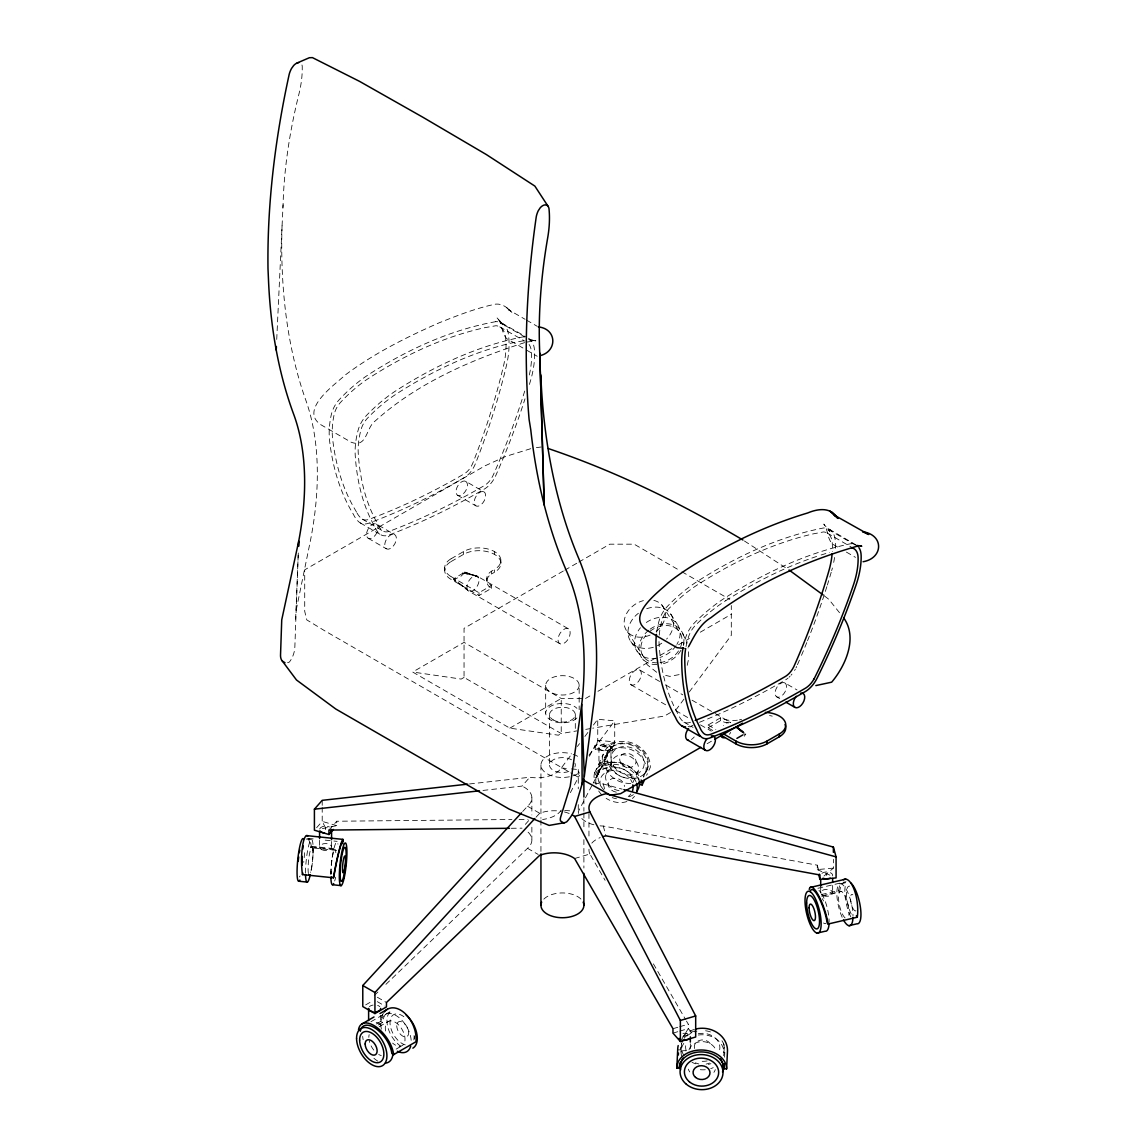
<?xml version="1.0" encoding="UTF-8"?>
<svg xmlns="http://www.w3.org/2000/svg" width="1147" height="1147" viewBox="0 0 1147 1147"><rect width="100%" height="100%" fill="white"/><g stroke="black" fill="none" stroke-linecap="round" stroke-linejoin="round"><path stroke-width="0.75" stroke-dasharray="5 3.75" d="M313.016 853.038L313.117 848.637M330.91 874.215L330.967 871.276M298.177 555.248L294.851 647.037A18.381 12.273 -68.4 0 1 289.445 661.991A11.599 7.742 -68.4 0 1 287.166 662.794M295.625 619.194L298.349 551.65M276.728 339.426L283.065 204.854A466.843 260.097 -57.6 0 1 298.894 94.212A98.169 54.698 -57.6 0 0 302.235 67.415A9.649 5.377 -57.6 0 0 301.03 63.386M681.031 1051.942L681.275 1046.982M723.972 1052.631L724.201 1047.67M724.574 1057.219L724.89 1050.609M282.922 207.55L283.065 204.854M311.21 869.928L311.783 866.874M332.2 857.44L332.773 854.386A13.965 2.022 -84.1 0 1 335.827 852.737M296.213 610.032L310.321 541.198A337.447 187.993 -57.6 0 0 305.876 400.375A711.613 396.461 -57.6 0 1 282.062 225.515M336.659 850.429L310.808 847.748L311.281 846.271A24.904 5.334 -89.9 0 0 309.604 838.944M687.225 665.317L688.831 657.833L688.042 647.496M594.648 772.82L603.222 754.353M638.736 780.132A22.309 15.9 21.5 0 0 614.591 764.346A22.309 15.9 21.5 0 0 596.54 777.867L594.031 777.48L602.189 759.902A24.904 21.291 29.7 0 1 627.065 741.693A24.904 21.291 29.7 0 1 650.32 767.343L646.607 775.329M597.1 773.695L605.63 755.314M596.483 777.121L598.705 772.332M605.372 757.952L607.595 753.163M596.54 777.867L604.698 760.289A22.309 19.069 29.7 0 1 626.979 743.987A22.309 19.069 29.7 0 1 647.811 766.956L650.32 767.343M606.046 774.297L612.054 761.336M632.843 782.612L638.105 771.257M643.352 776.548L647.811 766.956M645.446 773.236L647.668 768.447M570.389 792.663L579.493 775.257M589.415 756.274L595.193 745.206L612.168 746.754L612.168 751.17L595.193 749.622L595.193 745.206M578.604 813.467A26.152 15.097 0 0 1 578.274 811.617L592.325 784.72M593.157 783.143L612.168 746.754M681.16 1040.214L688.272 1028.615L688.272 1024.199L686.494 1021.102M683.999 699.082L676.63 708.989L672.085 711.627M689.247 691.999L731.299 635.352L731.299 605.544M469.481 783.96L529.814 777.25A26.152 15.097 0 0 0 561.299 767.974L572.023 753.651M577.385 746.496L579.522 743.629M584.884 736.474L588.096 732.173M593.458 725.019L597.745 719.284L614.72 720.832L614.72 741.88L612.168 751.17L597.745 740.331L597.745 719.284M588.985 755.213L614.72 720.832M316.644 827.69L322.207 821.381L322.207 807.359M328.945 830.07L336.745 821.238L511.935 819.503M482.973 790.426L522.014 786.082L529.814 777.25M525.355 824.378L529.814 819.331M522.688 811.503L527.534 806.241A26.152 15.097 0 0 0 522.014 786.082M536.05 817.209L539.692 813.252A26.152 15.097 0 0 1 561.37 811.33M374.323 995.481L379.471 990.535M385.908 984.355L527.534 848.321A26.152 15.097 0 0 0 526.53 830.829M744.245 736.231L745.808 734.023M823.99 876.007L833.382 868.121L833.382 859.361M451.115 558.747L463.503 551.592A21.908 12.646 0 0 1 494.486 551.592A21.908 12.646 0 0 1 494.486 569.471L494.486 572.281L491.389 574.073A18.854 10.882 0 0 0 491.389 588.382L479.002 595.522L451.115 579.436A21.908 12.646 0 0 1 451.115 561.543L451.115 558.747A21.908 12.646 0 0 0 451.115 576.626L451.115 579.436M451.115 561.543L463.503 554.388A21.908 12.646 0 0 1 494.486 554.388A21.908 12.646 0 0 1 494.486 572.281M491.389 588.382L491.389 585.572A18.854 10.882 0 0 1 491.389 571.263L494.486 569.471M451.115 576.626L479.002 592.727L491.389 585.572M563.292 571.034L464.048 628.341L464.048 677.433L561.227 733.55L576.984 730.868M564.84 570.145L577.256 562.976M578.805 562.087L609.817 544.18L634.119 544.18L680.4 570.891M509.842 728.144L561.227 698.48L561.227 733.55L558.374 735.198L509.842 728.144L412.662 672.027L464.048 642.363L561.227 698.48L583.794 698.48M464.048 677.433L461.194 679.081L412.662 672.027M585.529 698.48L591.723 694.896M597.931 691.311L658.421 656.385M659.969 655.496L672.371 648.327M678.58 644.757L689.433 638.478M700.287 632.212L731.299 614.305M670.565 712.502L664.486 716.015L592.727 728.187M712.76 730.496L708.115 727.8L708.115 725.004L720.502 717.85A18.854 10.882 0 0 0 737.349 720.216M708.115 727.8L720.502 720.66A18.854 10.882 0 0 0 730.639 723.255M707.097 743.729L713.276 740.159M365.664 1004.901L372.875 1000.743M370.911 1021.748L385.65 1013.245M385.306 1014.464L391.385 1010.966A21.478 12.402 60 0 0 387.858 1027.311A21.478 12.402 60 0 0 400.805 1046.265M376.273 1023.984L380.732 1021.404A24.904 16.072 66.7 0 1 383.327 1013.288M378.123 1025.045L382.568 1022.464A22.309 14.395 66.7 0 1 385.679 1014.077M379.213 1026.665L388.173 1021.49M396.159 1049.118L402.138 1045.663M679.139 674.622L669.805 676.372L662.407 674.608M690.48 722.252L689.72 722.51A17.133 9.893 -60 0 1 682.952 721.406A43.873 25.32 -60 0 1 678.694 715.398L675.669 709.649A266.29 153.741 -60 0 1 659.124 644.628A65.379 37.751 -60 0 1 659.023 639.037M574.59 858.529L589.902 854.028L605.1 880.323M672.974 1028.701L678.078 1027.196M679.77 1026.694L688.272 1024.199M672.974 1033.117L678.078 1031.612M679.77 1031.11L688.272 1028.615L693.562 1034.608M744.245 734.338L745.206 734.051M524.652 342.609C471.202 359.757 417.393 382.983 375.241 420.949C365.764 427.587 367.37 448.377 351.183 442.226L320.802 424.691C298.908 409.694 334.895 384.632 345.362 374.926C374.037 353.405 406.411 337.204 439.129 322.823C457.596 315.468 476.335 307.998 495.834 304.098C501.497 303.654 506.601 306.765 510.229 310.88L508.393 309.647L525.097 319.296M526.344 342.136L535.893 340.774L528.38 339.498L534.488 340.587L529.785 339.913L531.09 340.53L526.545 337.906M530.76 448.678L505.598 456.477L484.851 465.897L304.715 569.83L304.715 611.322L306.794 619.896L324.587 630.721L572.296 773.738M817.94 888.28L845.999 881.728M840.894 883.807L845.669 882.688M821.41 894.56L838.586 890.545A24.904 9.391 83 0 1 840.679 882.975M821.238 896.065L841.138 891.405M822.385 895.95L839.561 891.936A22.309 8.402 83 0 1 843.848 882.215M322.379 828.593L336.745 825.654L336.745 821.238M585.73 729.377L590.977 728.488M536.38 447.617L543.291 446.742M600.053 825.84A26.152 15.097 0 0 0 603.265 826.041L817.281 865.182L817.281 869.598L833.382 868.121L834.285 871.39M568.396 628.8A8.588 4.961 -60 0 0 558.231 637.804A8.588 4.961 -60 0 0 565.672 642.105A8.588 4.961 -60 0 0 568.396 628.8L477.281 576.195L464.707 572.109L478.256 577.084L464.707 572.109L453.581 578.862L467.732 590.175L453.581 579.55M519.089 819.431L528.021 819.345M511.29 828.277L522.014 828.163M677.691 1049.849L680.286 1049.878A22.309 19.685 3.4 0 1 685.562 1037.304M561.299 767.974L569.787 768.762M571.478 768.906L578.274 769.537A26.152 15.097 0 0 0 579.35 773.207M564.697 810.37L569.787 810.843M308.228 838.371L316.73 839.246M325.232 840.134L337.146 841.368M306.134 839.031L311.21 839.547M311.281 846.271L337.132 848.952M311.783 847.131L334.666 849.511M602.189 759.902L604.698 760.289M687.569 1035.612L684.329 1035.053L684.329 1036.745M476.034 575.808L462.485 572.912L477.281 576.195A8.588 4.961 -60 0 1 474.557 589.501A8.588 4.961 -60 0 1 467.13 585.214A8.588 4.961 -60 0 1 477.281 576.195M593.874 782.698A26.152 15.097 0 0 0 603.265 783.96L622.147 789.136M336.745 825.654L322.207 821.381L326.924 830.557M817.281 869.598L831.374 875.835M501.798 323.081L525.441 336.501M499.791 326.895L524.81 341.103M362.294 519.132L383.098 531.118M360.287 522.932L380.962 534.846M526.616 320.171L537.24 326.307M525.025 337.017L500.723 322.995L503.003 324.787L496.966 317.776L503.963 325.949L497.927 318.622C502.644 324.658 501.253 333.103 506.845 338.738L525.068 349.247M526.588 350.136L537.212 356.273M829.324 529.269L855.992 544.911A28.618 15.499 -57 0 0 850.443 543.764A481.855 260.899 -57 0 0 725.807 597.358A136.679 74.01 -57 0 0 694.81 622.491A20.947 11.341 -57 0 0 685.834 637.044A69.723 37.751 -57 0 0 683.497 645.618M855.447 545.126L826.6 528.466L829.84 531.419L823.804 524.093C828.492 530.158 826.887 538.674 832.722 544.208L840.307 548.581M827.173 532.997L852.336 547.707M846.386 552.094L855.504 557.356M681.935 571.78L729.764 599.394M465.811 481.396A8.072 4.66 -60 0 1 463.144 493.927A8.072 4.66 -60 0 1 456.234 489.755A8.072 4.66 -60 0 1 465.811 481.396L484.034 491.92A8.072 4.66 -60 0 1 481.367 504.451A8.072 4.66 -60 0 1 474.457 500.264A8.072 4.66 -60 0 1 484.034 491.92M784.878 682.938A8.072 4.66 -60 0 1 782.211 695.469A8.072 4.66 -60 0 1 775.3 691.297A8.072 4.66 -60 0 1 784.878 682.938L797.022 689.949M457.639 495.318L475.862 505.841M776.705 696.86L779.745 698.609M639.582 669.905A8.588 4.961 -60 0 1 636.857 683.211A8.588 4.961 -60 0 1 629.431 678.909A8.588 4.961 -60 0 1 639.582 669.905L659.668 681.49M665.833 685.06L682.823 694.867M692.085 700.215L713.706 712.688M715.255 713.592L730.696 722.495A8.588 4.961 -60 0 0 723.37 725.621M376.488 524.107A8.215 4.746 -60 0 1 373.764 536.853A8.215 4.746 -60 0 1 366.739 532.609A8.215 4.746 -60 0 1 376.488 524.107L394.711 534.631A8.215 4.746 -60 0 1 391.987 547.377A8.215 4.746 -60 0 1 384.962 543.133A8.215 4.746 -60 0 1 394.711 534.631M708.115 725.004L715.857 729.478M559.808 643.682L468.693 591.078L454.183 579.522L461.022 576.195L465.309 572.081M630.993 684.773L666.507 705.29M675.784 710.638L688.128 717.764M700.487 724.904L711.298 731.141M368.173 538.273L386.396 548.796M683.942 722.137L693.06 727.399M573.772 774.598L581.156 778.856M527.534 806.241L539.692 813.252M527.534 848.321L538.172 854.458M377.349 997.245L386.467 1002.507M377.349 1001.661L384.948 1006.048M380.732 1021.404L382.568 1022.464M744.432 540.997L787.588 569.055M824.578 596.067L828.765 599.279L840.565 614.032M656.672 672.271L647.51 664.988L642.65 658.995M838.586 890.545L839.561 891.936M670.68 614.003L677.275 624.169M661.876 604.999L678.537 630.649M627.624 632.069L644.284 657.718M630.807 641.503L637.402 651.668M653.403 963.867L685.591 1019.554M682.766 633.531L686.967 643.223M356.531 512.121L353.104 506.157A266.29 162.731 -63.2 0 1 332.63 439.014A65.379 39.959 -63.2 0 1 334.135 414.612A16.675 10.194 -63.2 0 1 339.684 403.343L340.444 402.482A132.292 80.849 -63.2 0 1 369.606 377.693A477.568 291.825 -63.2 0 1 484.765 327.684L496.049 325.719A24.316 14.854 -63.2 0 1 505.167 334.981L505.469 336.673A70.727 43.228 -63.2 0 1 503.504 366.022A467.718 285.818 -63.2 0 1 472.836 463.058L472.349 464.205A15.398 9.405 -63.2 0 1 464.707 473.553A770.34 470.743 -63.2 0 1 369.033 519.347L368.259 519.605A17.133 10.466 -63.2 0 1 361.233 518.358A43.873 26.811 -63.2 0 1 356.531 512.121M817.281 865.182L819.962 874.975M603.265 783.96L604.598 788.864M603.265 826.041L605.946 835.833M832.65 885.455L832.65 892.423M826.672 873.77L826.672 875.448M820.707 888.05L820.707 893.269A6.007 3.47 0 0 1 828.019 889.455A6.007 3.47 0 0 1 831.718 894.732A6.007 3.47 0 0 1 821.883 894.932M720.502 717.85L720.502 720.66M690.336 1043.799L690.336 1049.018M610.964 747.428A6.007 3.47 0 0 1 601.946 750.439A6.007 3.47 0 0 1 601.946 744.432A6.007 3.47 0 0 1 610.964 747.428L610.964 764.834A6.007 3.47 0 0 1 601.946 767.83A6.007 3.47 0 0 1 601.946 761.823A6.007 3.47 0 0 1 610.964 764.834M604.956 745.751L604.956 747.428M598.949 747.428L598.949 764.834M588.956 813.51L588.956 838.07M583.895 798.799L583.895 811.23M583.895 813.008L583.895 828.98M583.895 839.633L583.895 868.05M579.163 685.347A16.746 9.678 0 0 1 554.044 693.72A16.746 9.678 0 0 1 554.044 676.974A16.746 9.678 0 0 1 579.163 685.347L579.163 709.678M578.274 769.537L578.274 788.821M578.274 804.606L578.274 811.617M575.307 714.696L575.307 732.058M549.528 714.696L549.528 765.063M545.671 685.347L545.671 713.147M540.94 765.063L540.94 818.327M540.94 820.105L540.94 852.063M531.864 797.394L531.864 814.929M531.864 827.202L531.864 839.475M500.895 560.525L500.895 563.335M494.486 551.592L494.486 554.388M491.389 571.263L491.389 574.073M486.744 578.418L486.744 581.228M479.002 592.727L479.002 595.522M463.503 551.592L463.503 554.388M444.692 567.679L444.692 570.489M380.646 1015.382L380.646 1025.819M331.569 841.511L331.569 846.73M325.576 827.933L325.576 829.625M322.207 800.334L322.207 805.595M319.583 840.35L319.583 847.303M741.564 719.312A18.854 10.882 0 0 1 739.514 719.843M769.537 715.585A21.908 12.646 0 0 1 772.246 716.129M730.696 732.417A8.588 4.961 -60 0 1 729.435 734.266M376.187 1022.464A6.007 3.47 0 0 1 380.431 1026.708M369.42 1006.693A6.007 3.47 0 0 1 373.076 1005.073M377.635 1005.417A6.007 3.47 0 0 1 379.829 1006.693M414.096 1035.397A22.309 14.395 66.7 0 1 414.239 1038.981M381.377 1029.131A21.478 12.402 60 0 1 394.066 1014.536A21.478 12.402 60 0 1 411.228 1041.834M405.264 1044.888A17.148 9.893 60 0 1 390.009 1023.167A17.148 9.893 60 0 1 404.231 1016.988M414.239 1036.558A17.148 9.893 60 0 1 413.823 1039.942M377.822 1061.118A21.478 12.402 60 0 1 373.893 1058.251M363.155 1039.655A21.478 12.402 60 0 1 362.696 1036.372M385.621 1031.024A13.965 8.058 60 0 1 394.296 1021.733A13.965 8.058 60 0 1 404.991 1040.243A13.965 8.058 60 0 1 392.604 1043.11M381.263 1055.555A13.965 8.058 60 0 1 378.711 1054.466M373.779 1050.093A13.965 8.058 60 0 1 369.176 1040.515M368.847 1037.375A13.965 8.058 60 0 1 369.176 1034.623M319.655 829.009A6.007 3.47 0 0 1 329.461 826.973M307.769 838.486A22.309 4.774 -89.9 0 1 310.808 847.748M330.881 874.1A21.478 3.111 -84.1 0 1 333.849 848.995A21.478 3.111 -84.1 0 1 337.964 844.135M335.655 877.254A21.478 3.111 -84.1 0 1 334.68 881.011M304.529 852.708A21.478 3.111 -84.1 0 1 303.711 862.358M300.07 876.007A17.148 2.48 -84.1 0 1 299.338 876.953M305.503 873.039A21.478 3.111 -84.1 0 1 308.873 844.837A21.478 3.111 -84.1 0 1 313.016 844.923A21.478 3.111 -84.1 0 1 310.608 873.139M308.414 873.541A13.965 2.022 -84.1 0 1 309.704 852.967A13.965 2.022 -84.1 0 1 312.988 851.174A13.965 2.022 -84.1 0 1 310.55 872.365M331.053 873.957A13.965 2.022 -84.1 0 1 332.802 854.386M594.031 777.48A24.904 17.75 21.5 0 1 613.401 762.354A24.904 17.75 21.5 0 1 640.628 778.784M630.778 783.358A21.478 16.933 24.9 0 1 604.67 762.382A21.478 16.933 24.9 0 1 630.778 749.493A21.478 16.933 24.9 0 1 643.381 777.15M634.477 796.305A21.478 16.933 24.9 0 1 632.398 798.484M626.893 801.552A21.478 16.933 24.9 0 1 606.146 798.341M601.845 794.885A21.478 16.933 24.9 0 1 598.548 790.742M596.096 784.648A21.478 16.933 24.9 0 1 611.15 766.985A21.478 16.933 24.9 0 1 636.012 781.781M630.85 793.982A17.148 13.52 24.9 0 1 628.226 796.462M616.513 798.756A17.148 13.52 24.9 0 1 612.226 797.609M600.526 785.91A17.148 13.52 24.9 0 1 611.537 770.641A17.148 13.52 24.9 0 1 632.083 782.383M633.402 794.642A21.478 16.933 24.9 0 1 629.115 796.764M604.068 790.097A21.478 16.933 24.9 0 1 610.806 762.54A21.478 16.933 24.9 0 1 639.481 783.172M619.065 790.67A13.965 11.011 24.9 0 1 605.587 777.179A13.965 11.011 24.9 0 1 619.065 767.873A13.965 11.011 24.9 0 1 632.556 781.351M616.297 792.161A8.473 6.681 24.9 0 1 608.111 783.975A8.473 6.681 24.9 0 1 616.297 778.311A8.473 6.681 24.9 0 1 624.484 786.498M821.94 873.311A6.007 3.47 0 0 1 829.023 872.25A6.007 3.47 0 0 1 832.636 875.935M842.17 917.285A21.478 6.581 76.8 0 1 837.066 889.513A21.478 6.581 76.8 0 1 845.855 888.653A21.478 6.581 76.8 0 1 852.995 916.224M850.802 916.84A21.478 6.581 76.8 0 1 845.898 884.151M851.217 914.016A17.148 5.262 76.8 0 1 846.5 895.606A17.148 5.262 76.8 0 1 849.669 886.158M818.958 890.416A21.478 6.581 76.8 0 1 821.037 892.796M821.739 893.857A21.478 6.581 76.8 0 1 829.109 921.815M825.912 923.392A13.965 4.287 76.8 0 1 823.56 922.991M822.213 898.66A13.965 4.287 76.8 0 1 823.56 900.983M845.11 917.944A13.965 4.287 76.8 0 1 838.529 898.56A13.965 4.287 76.8 0 1 844.206 894.302A13.965 4.287 76.8 0 1 848.823 915.177M855.934 910.79A8.473 2.595 76.8 0 1 850.916 902.216A8.473 2.595 76.8 0 1 852.852 894.818M682.924 1033.361A6.007 3.47 0 0 1 689.619 1035.096M681.461 1051.082A6.007 3.47 0 0 1 686.035 1050.81M682.895 1036.544A24.904 21.979 3.4 0 1 694.681 1029.303M686.881 1036.071A22.309 19.685 3.4 0 1 696.889 1031.139M705.577 1030.766A22.309 19.685 3.4 0 1 713.807 1033.375M721.95 1040.716A22.309 19.685 3.4 0 1 724.158 1045.491M713.233 1067.642A21.478 17.535 2.8 0 1 710.71 1068.617M705.305 1069.721A21.478 17.535 2.8 0 1 699.699 1069.621M681.762 1056.487A21.478 17.535 2.8 0 1 683.913 1043.225M698.308 1035.024A21.478 17.535 2.8 0 1 723.642 1055.67M710.954 1063.656A21.478 17.535 2.8 0 1 708.301 1064.359M695.842 1063.828A21.478 17.535 2.8 0 1 692.014 1062.337M684.157 1055.799A21.478 17.535 2.8 0 1 681.605 1043.942M684.157 1038.264A21.478 17.535 2.8 0 1 694.523 1030.995M723.47 1043.125A21.478 17.535 2.8 0 1 723.47 1052.2M707.183 1060.918A17.148 13.993 2.8 0 1 699.756 1061.061M686.193 1050.681A17.148 13.993 2.8 0 1 686.193 1043.44M698.308 1033.734A17.148 13.993 2.8 0 1 719.298 1051.211M709.448 1062.997A13.965 11.398 2.8 0 1 706.079 1064.086M698.853 1063.957A13.965 11.398 2.8 0 1 695.483 1062.767M688.989 1049.849A13.965 11.398 2.8 0 1 702.466 1041.619A13.965 11.398 2.8 0 1 715.943 1050.279M715.298 1069.592A13.965 11.398 2.8 0 1 713.907 1072.33M689.734 1071.929A13.965 11.398 2.8 0 1 688.343 1069.162M694.58 1048.487A8.473 6.925 2.8 0 1 701.663 1039.956A8.473 6.925 2.8 0 1 711.24 1046.967M646.291 622.491A24.23 18.969 -33 0 1 673.733 620.642A24.23 18.969 -33 0 1 676.873 644.413M676.07 645.675A24.23 18.969 -33 0 1 659.926 657.446M656.944 658.163A24.23 18.969 -33 0 1 636.413 650.091A24.23 18.969 -33 0 1 640.47 627.724M646.679 608.727A24.23 18.969 -33 0 1 671.024 614.52A24.23 18.969 -33 0 1 666.565 639.108M661.79 643.195A24.23 18.969 -33 0 1 656.256 646.22M653.317 647.281A24.23 18.969 -33 0 1 629.273 638.807A24.23 18.969 -33 0 1 638.42 613.244M650.134 629.158A23.958 18.768 -33 0 1 675.726 625.918A23.958 18.768 -33 0 1 682.752 646.349M680.931 650.263A23.958 18.768 -33 0 1 662.866 663.798M657.002 664.629A23.958 18.768 -33 0 1 639.295 652.471A23.958 18.768 -33 0 1 648.887 630.09M649.976 631.309A21.893 17.148 -33 0 1 674.307 627.409A21.893 17.148 -33 0 1 680.601 646.98M678.522 650.908A21.893 17.148 -33 0 1 660.055 662.636M657.374 662.851A21.893 17.148 -33 0 1 645.933 635.252M653.862 600.383A21.893 17.148 -33 0 1 656.184 631.409M650.077 635.08A21.893 17.148 -33 0 1 624.427 625.545A21.893 17.148 -33 0 1 643.41 600.612M561.299 810.069A26.152 15.097 0 0 1 542.603 819.503M593.874 824.779A26.152 15.097 0 0 1 580.454 817.037M589.902 854.028A26.152 15.097 0 0 1 589.085 848.479M591.809 843.131A26.152 15.097 0 0 1 600.225 837.568M564.41 811.961A26.152 15.097 0 0 1 569.987 813.84M577.601 773.824A21.478 12.402 0 0 1 549.098 774.784A21.478 12.402 0 0 1 544.137 758.554A21.478 12.402 0 0 1 571.493 753.823M573.156 754.325A21.478 12.402 0 0 1 577.601 756.289M574.862 763.128A12.889 7.441 0 0 1 574.862 766.985M568.855 771.501A12.889 7.441 0 0 1 551.865 769.322A12.889 7.441 0 0 1 554.13 759.357A12.889 7.441 0 0 1 571.521 759.801M543.821 899.133A21.478 12.402 0 0 1 581.013 899.133M576.927 717.979A16.746 9.678 0 0 1 551.65 720.56A16.746 9.678 0 0 1 551.65 705.735A16.746 9.678 0 0 1 576.927 708.316M529.312 374.954A70.727 40.833 -60 0 0 531.362 351.412L531.147 349.778A24.316 14.036 -60 0 0 529.082 344.487M524.709 391.055A467.718 270.032 -60 0 1 493.325 474.887L492.809 475.991A15.398 8.889 -60 0 1 484.909 485.224A770.34 444.749 -60 0 1 389.636 531.219L388.876 531.491A17.133 9.893 -60 0 1 382.094 530.387A43.873 25.32 -60 0 1 377.85 524.38L374.825 518.63A266.29 153.741 -60 0 1 358.265 453.61A65.379 37.751 -60 0 1 360.961 429.853A16.675 9.635 -60 0 1 366.911 418.798L367.7 417.952A132.292 76.376 -60 0 1 397.278 393.392A477.568 275.724 -60 0 1 511.691 342.982L522.76 340.903A24.316 14.036 -60 0 1 525.226 341.462M528.48 338.25A28.618 16.517 -60 0 1 534.387 349.319A75.057 43.342 -60 0 1 530.817 379.643A472.22 272.642 -60 0 1 528.466 387.629M524.265 336.989A28.618 16.517 -60 0 0 522.688 336.96A481.855 278.191 -60 0 0 397.12 389.98A136.679 78.914 -60 0 0 366.538 415.372A20.947 12.101 -60 0 0 358.108 430.268A69.723 40.245 -60 0 0 355.24 455.617A270.592 156.221 -60 0 0 374.725 526.602A48.246 27.858 -60 0 0 379.729 533.943A21.406 12.359 -60 0 0 389.091 534.989A775.3 447.617 -60 0 0 485.052 488.651A19.714 11.384 -60 0 0 495.805 475.475A472.22 272.642 -60 0 0 524.996 398.826M694.236 736.933A8.215 4.746 -60 0 1 691.326 739.471M689.964 727.069A8.215 4.746 -60 0 1 692.974 725.377M659.238 635.151A65.379 37.751 -60 0 1 661.805 620.871A16.675 9.635 -60 0 1 667.755 609.817L668.543 608.971A132.292 76.376 -60 0 1 698.122 584.411A477.568 275.724 -60 0 1 812.535 534.015L823.603 531.921A24.316 14.036 -60 0 1 831.991 540.796L832.206 542.445A70.727 40.833 -60 0 1 832.306 551.392M699.455 722.295A775.3 447.617 -60 0 0 785.896 679.669A19.714 11.384 -60 0 0 788.003 678.135M689.935 726.008A21.406 12.359 -60 0 1 688.128 726.567M656.701 632.269A69.723 40.245 -60 0 1 658.952 621.287A20.947 12.101 -60 0 1 667.396 606.39A136.679 78.914 -60 0 1 697.964 580.999A481.855 278.191 -60 0 1 823.532 527.978A28.618 16.517 -60 0 1 835.231 540.337A75.057 43.342 -60 0 1 835.331 549.872M796.649 666.493A19.714 11.384 -60 0 1 796.018 667.855M795.315 669.188A19.714 11.384 -60 0 1 794.556 670.479M791.975 674.121A19.714 11.384 -60 0 1 791.029 675.225M790.039 676.271A19.714 11.384 -60 0 1 789.036 677.246M831.202 572.267A472.22 272.642 -60 0 1 827.36 585.042M826.858 586.647A472.22 272.642 -60 0 1 807.402 641.044M806.757 642.635A472.22 272.642 -60 0 1 800.119 658.564M799.43 660.156A472.22 272.642 -60 0 1 797.351 664.916M725.779 600.655A477.568 258.577 -57 0 1 819.417 555.535M821.109 554.99A477.568 258.577 -57 0 1 829.496 552.467M686.035 646.578A65.379 35.399 -57 0 1 688.616 636.599A16.675 9.033 -57 0 1 694.982 625.789L695.785 624.957A132.292 71.63 -57 0 1 725.779 600.655M834.557 557.471A75.057 43.342 -60 0 1 833.052 565.328M832.407 567.994A75.057 43.342 -60 0 1 831.661 570.661M597.745 740.331L595.193 749.622L614.72 741.88L597.745 740.331M511.892 312.4L505.856 306.98L511.892 312.4M396.733 1025.748A8.473 4.889 60 0 0 405.723 1036.931A8.473 4.889 60 0 0 405.723 1024.945A8.473 4.889 60 0 0 396.733 1025.748M321.69 849.669A6.007 3.47 0 0 0 331.497 847.633A6.007 3.47 0 0 0 323.54 843.748A6.007 3.47 0 0 0 321.69 849.669M609.674 766.798A21.478 16.933 24.9 0 0 645.603 772.347A21.478 16.933 24.9 0 0 627.638 743.27A21.478 16.933 24.9 0 0 609.674 766.798M613.287 765.594A17.148 13.52 24.9 0 0 641.976 770.024A17.148 13.52 24.9 0 0 627.638 746.812A17.148 13.52 24.9 0 0 613.287 765.594M613.401 770.196A13.965 11.011 24.9 0 0 636.757 773.809A13.965 11.011 24.9 0 0 625.086 754.898A13.965 11.011 24.9 0 0 613.401 770.196M620.756 762.698A8.473 6.681 24.9 0 0 634.951 764.891A8.473 6.681 24.9 0 0 627.853 753.407A8.473 6.681 24.9 0 0 620.756 762.698M553.298 719.958A12.889 7.441 0 0 0 574.862 716.631A12.889 7.441 0 0 0 559.076 707.513A12.889 7.441 0 0 0 553.298 719.958M495.776 321.662A481.855 294.449 -63.2 0 0 369.262 374.18A136.679 83.516 -63.2 0 0 339.125 399.816A20.947 12.803 -63.2 0 0 331.225 414.985A69.723 42.611 -63.2 0 0 329.619 441.022A270.592 165.354 -63.2 0 0 353.434 514.358A48.246 29.478 -63.2 0 0 358.968 521.985A21.406 13.076 -63.2 0 0 368.674 523.218A775.3 473.768 -63.2 0 0 465.037 477.095A19.714 12.044 -63.2 0 0 475.417 463.718A472.22 288.571 -63.2 0 0 506.401 365.707A75.057 45.866 -63.2 0 0 508.465 334.566A28.618 17.492 -63.2 0 0 495.776 321.662"/><path stroke-width="1.5" d="M298.55 546.345L298.736 541.04A305.417 170.157 -57.6 0 0 293.618 414.11A714.868 398.267 -57.6 0 1 276.226 350.064A709.921 395.514 -57.6 0 1 268.427 278.377L267.997 268.699A822.041 457.983 -57.6 0 1 289.187 74.369A15.513 8.646 -57.6 0 1 291.582 68.39L293.689 65.479A8.617 4.803 -57.6 0 1 298.794 62.598M298.521 546.359L298.736 541.04L281.732 619.882L280.528 655.152A10.38 6.925 -68.4 0 0 281.66 660.156L296.485 679.985L335.784 709.018L509.239 809.151L549.169 825.41L564.596 822.686M276.226 350.05L276.398 346.494M696.229 1028.902A24.904 21.979 3.4 0 1 727.499 1050.652L726.61 1068.846L724.015 1068.803A22.309 16.502 2.4 0 0 701.634 1051.928A22.309 16.502 2.4 0 0 679.411 1068.086L676.816 1068.043L677.691 1049.849A24.904 21.979 3.4 0 1 678.192 1045.562M679.411 1068.086L679.655 1063.126M724.015 1068.803L724.259 1063.842M544.18 504.766A714.868 426.483 -62.5 0 0 566.89 571.866A305.417 182.215 -62.5 0 1 581.73 704.387L570.174 786.412L560.754 816.779A10.38 4.889 -52.9 0 0 560.525 820.965L563.621 822.858A11.599 5.463 -52.9 0 0 566.733 821.797A18.381 8.66 -52.9 0 0 574.905 808.406L584.31 776.361L593.616 704.76A337.447 201.313 -62.5 0 0 578.446 557.743A711.613 424.548 -62.5 0 1 540.796 374.897M342.681 843.776A22.309 1.591 -78.2 0 0 339.526 849.741A22.309 1.591 -78.2 0 0 333.935 876.322L333.476 877.799L302.45 874.588L302.908 873.111M639.194 781.609A22.309 15.9 21.5 0 1 639.653 784.534L642.162 784.921L644.385 780.132M814.098 678.838L814.671 677.748A467.718 253.258 -57 0 0 853.311 585.3A70.727 38.295 -57 0 0 858.099 557.585L857.985 556.008A24.316 13.162 -57 0 0 851.518 547.736M333.39 829.439L328.945 834.5L314.407 830.213L314.407 809.18L322.207 800.334L467.704 784.147M818.628 874.501L819.962 879.391L836.077 877.914L836.077 856.881L605.946 793.753A26.152 15.097 0 0 0 589.902 811.933L695.684 1015.955L695.684 1037.003L680.372 1041.505L672.974 1033.117L672.974 1028.701L574.59 858.529A26.152 15.097 0 0 0 539.692 855.332L386.467 1002.507L386.467 1006.923L374.94 1013.575L362.782 1006.564L362.782 985.517L521.484 812.822M374.94 1013.575L374.94 992.528L534.846 818.528M688.644 646.507C694.336 635.94 699.785 624.255 711.04 617.602C754.181 584.267 805.065 561.198 857.282 546.173M736.904 738.367L742.984 734.854M700.917 747.299L620.57 793.681L610.491 795.229L582.705 779.716M714.825 739.27L742.625 723.212M723.599 733.951L735.987 741.091A21.908 12.646 0 0 0 766.97 741.091L779.358 733.951A21.908 12.646 0 0 0 784.376 720.545A21.908 12.646 0 0 0 765.293 712.387M720.502 734.955L735.987 743.901A21.908 12.646 0 0 0 766.97 743.901L779.358 736.747A21.908 12.646 0 0 0 785.021 724.531M362.094 1023.855L374.022 1016.959M380.001 1013.518L387.457 1009.217M360.33 1031.253A22.309 11.212 54.3 0 1 376.216 1028.816A22.309 11.212 54.3 0 1 391.844 1053.563L393.679 1054.623L415.96 1041.748A24.904 16.072 66.7 0 0 405.049 1013.475A24.904 16.072 66.7 0 0 384.202 1012.041M540.294 355.599C557.456 351.312 557.112 328.874 538.359 326.895M297.13 62.985L309.375 57.723L312.443 57.622L359.541 81.365L423.057 117.352L486.371 154.573L534.86 186.086L548.266 206.603M572.425 815.058A26.152 15.097 0 0 1 574.59 816.449L589.902 811.933M680.372 1041.505L680.372 1020.457L695.684 1015.955M815.847 685.576L831.661 682.178C845.683 665.661 857.87 637.66 843.776 618.061M810.126 887.477L845.769 879.147M810.212 891.635A22.309 5.219 71.1 0 1 818.471 896.911A22.309 5.219 71.1 0 1 827.116 922.647L828.091 924.038L857.296 917.199A24.904 9.391 83 0 0 854.2 889.699A24.904 9.391 83 0 0 843.375 879.692M817.108 933.113A21.478 6.581 76.8 0 0 817.108 902.746A21.478 6.581 76.8 0 0 805.008 900.696A21.478 6.581 76.8 0 0 817.108 933.113L825.08 931.249A21.478 6.581 76.8 0 0 829.08 923.292M848.952 925.672L856.924 923.808A21.478 6.581 76.8 0 0 860.336 906.775A21.478 6.581 76.8 0 0 850.802 882.961M314.407 809.18L479.432 790.813M863.089 561.729C883.233 558.345 884.452 534.789 862.616 531.706L868.709 534.502L834.256 515.118L836.106 516.351C829.367 506.816 816.85 509.11 807.703 512.967C785.595 519.562 764.088 528.122 743.27 538.058C717.348 551.09 691.197 564.482 668.4 582.633C658.034 592.54 625.674 615.595 646.679 630.162L677.045 647.697L684.071 648.399M509.497 828.292L328.945 830.07L328.945 834.5M306.478 835.604L342.752 839.375M298.951 881.24L307.41 882.129M332.773 884.753L341.233 885.642M860.35 546.044L861.755 546.244L857.253 545.47M623.868 789.609L833.382 847.088L836.077 856.881M284.986 662.722L282.305 661.088M548.237 448.534C616.269 471.532 681.304 503.461 742.955 540.022M785.824 702.122L794.928 707.384A8.072 4.66 -60 0 0 803.932 700.946A8.072 4.66 -60 0 0 800.563 693.175M681.805 725.865L700.028 736.374M687.239 739.815L705.462 750.339A8.215 4.746 -60 0 0 714.61 743.786A8.215 4.746 -60 0 0 711.183 735.887M362.782 985.517L374.94 992.528M789.064 570.016L823.188 594.992M735.915 726.581L742.984 731.901M735.729 726.596L742.496 731.929M735.973 726.711L743.887 733.005M856.322 915.808L857.296 917.199M574.59 816.449L680.372 1020.457M539.764 353.061L544.18 504.766A709.921 423.544 -62.5 0 1 530.774 429.853L529.097 419.444A822.041 490.429 -62.5 0 1 536.223 216.998A15.513 9.262 -62.5 0 1 538.23 210.804L540.194 207.808A8.617 5.147 -62.5 0 1 545.212 204.869L547.291 205.485A9.649 5.764 -62.5 0 1 549.112 209.944A98.169 58.569 -62.5 0 1 547.678 237.873A466.843 278.52 -62.5 0 0 539.75 353.075L544.18 504.766M584.31 776.361L581.701 704.401L582.146 784.476M833.382 847.088L833.382 852.35M832.65 878.502L832.65 881.986M820.707 879.362L820.707 886.316M819.962 879.391L819.962 874.975L605.946 835.833A26.152 15.097 0 0 0 602.992 836.593M779.358 733.951L779.358 736.747M766.97 741.091L766.97 743.901M735.987 741.091L735.987 743.901M690.336 1036.845L690.336 1042.064M583.895 779.257L583.895 797.022M583.895 873.369L583.895 905.327M540.94 853.841L540.94 905.327M368.617 1020.601L368.617 1008.428A6.007 3.47 0 0 0 368.818 1009.317M331.569 829.324L331.569 839.762M319.583 831.647L319.583 838.615M724.832 737.621A8.588 4.961 -60 0 1 720.531 735.141M380.646 1008.428A6.007 3.47 0 0 1 380.431 1009.317M379.829 1010.163A6.007 3.47 0 0 1 376.187 1011.783M373.076 1011.783A6.007 3.47 0 0 1 369.42 1010.163M358.495 1029.719A24.904 12.517 54.3 0 1 376.23 1026.995A24.904 12.517 54.3 0 1 393.679 1054.623M406.052 1014.894A21.478 12.402 60 0 1 412.863 1048.157M410.712 1046.064A21.478 12.402 60 0 1 397.364 1051.297M392.948 1053.849A21.478 12.402 60 0 1 385.421 1063.154M331.497 830.242A6.007 3.47 0 0 1 331.01 831.102M324.515 833.037A6.007 3.47 0 0 1 319.913 830.801M302.45 874.588A24.904 5.334 -89.9 0 1 302.421 846.916A24.904 5.334 -89.9 0 1 307.869 835.934M333.476 877.799A24.904 1.778 -78.2 0 1 339.713 848.12A24.904 1.778 -78.2 0 1 343.24 841.454M302.191 865.125A22.309 4.774 -89.9 0 1 302.177 856.408M302.765 849.153A22.309 4.774 -89.9 0 1 303.252 845.984M299.869 880.05A21.478 3.111 -84.1 0 1 297.56 861.755A21.478 3.111 -84.1 0 1 303.554 838.93M298.234 861.397A17.148 2.48 -84.1 0 1 298.707 856.952M299.338 852.708A17.148 2.48 -84.1 0 1 299.826 850.142M333.691 883.563A21.478 3.111 -84.1 0 1 330.881 877.154M310.292 874.616A21.478 3.111 -84.1 0 1 305.518 874.516M309.317 874.803A13.965 2.022 -84.1 0 1 308.801 874.631M332.2 877.183A13.965 2.022 -84.1 0 1 331.684 877.011M641.13 780.017A24.904 17.75 21.5 0 1 642.162 784.921M636.556 783.315A21.478 16.933 24.9 0 1 636.556 792.391M632.829 784.849A17.148 13.52 24.9 0 1 632.513 790.857M639.481 783.172A21.478 16.933 24.9 0 1 636.7 791.516M830.299 878.215A6.007 3.47 0 0 1 822.987 878.186M809.223 889.412A24.904 5.835 71.1 0 1 818.442 895.305A24.904 5.835 71.1 0 1 828.091 924.038M852.967 917.7A21.478 6.581 76.8 0 1 843.518 920.009M689.447 1038.565A6.007 3.47 0 0 1 682.608 1040.071M679.956 1039.125A6.007 3.47 0 0 1 679.038 1038.393M678.479 1054.939A6.007 3.47 0 0 1 678.565 1053.147M676.816 1068.043A24.904 18.424 2.4 0 1 701.634 1050.007A24.904 18.424 2.4 0 1 726.61 1068.846M723.169 1069.033A21.478 17.535 2.8 0 1 722.524 1072.029M680.644 1069.864A21.478 17.535 2.8 0 1 683.196 1058.093M720.373 1058.695A21.478 17.535 2.8 0 1 722.524 1062.954M722.925 1064.445A21.478 17.535 2.8 0 1 723.255 1067.499M583.163 902.13A21.478 12.402 0 0 1 562.417 917.729A21.478 12.402 0 0 1 541.671 902.13M794.928 707.384A8.072 4.66 -60 0 1 796.219 696.286M705.462 750.339A8.215 4.746 -60 0 1 706.781 739.055M688.444 740.202A8.215 4.746 -60 0 1 688.558 728.531M832.134 553.743A70.727 40.833 -60 0 1 828.837 571.02A467.718 270.032 -60 0 1 794.168 665.905L793.652 667.009A15.398 8.889 -60 0 1 785.752 676.243A770.34 444.749 -60 0 1 695.197 720.431M685.548 726.854A21.406 12.359 -60 0 1 680.572 724.961A48.246 27.858 -60 0 1 675.569 717.621A270.592 156.221 -60 0 1 656.084 646.636A69.723 40.245 -60 0 1 656.428 634.406M683.067 647.711A69.723 37.751 -57 0 0 681.705 661.633A270.592 146.515 -57 0 0 696.86 729.951A48.246 26.123 -57 0 0 701.319 736.976A21.406 11.585 -57 0 0 710.366 737.822A775.3 419.788 -57 0 0 805.911 691.225A19.714 10.681 -57 0 0 817.037 678.278A472.22 255.695 -57 0 0 856.078 584.913A75.057 40.647 -57 0 0 861.139 555.506A28.618 15.499 -57 0 0 858.974 547.707M857.11 545.657A28.618 15.499 -57 0 1 858.114 546.603M814.098 678.838A15.398 8.33 -57 0 1 805.954 687.899A770.34 417.107 -57 0 1 711.097 734.166L710.337 734.438A17.133 9.276 -57 0 1 703.814 733.492A43.873 23.757 -57 0 1 700.014 727.757L697.376 722.252A266.29 144.178 -57 0 1 684.759 659.64A65.379 35.399 -57 0 1 685.677 648.528M831.718 512.279L830.041 511.232L837.984 518.43L831.718 512.279M356.559 1038.322A21.478 12.402 60 0 0 379.342 1066.653A21.478 12.402 60 0 0 379.342 1036.286A21.478 12.402 60 0 0 356.559 1038.322M359.628 1040.085A17.148 9.893 60 0 0 377.807 1062.71A17.148 9.893 60 0 0 377.807 1038.465A17.148 9.893 60 0 0 359.628 1040.085M365.147 1043.985A8.473 4.889 60 0 0 374.137 1055.168A8.473 4.889 60 0 0 374.137 1043.182A8.473 4.889 60 0 0 365.147 1043.985M344.114 878.129A21.478 3.111 -84.1 0 0 345.82 843.317A21.478 3.111 -84.1 0 0 339.455 871.605A21.478 3.111 -84.1 0 0 344.114 878.129M343.914 875.347A17.148 2.48 -84.1 0 0 345.276 847.561A17.148 2.48 -84.1 0 0 340.2 870.143A17.148 2.48 -84.1 0 0 343.914 875.347M344.358 869.885A8.473 1.233 -84.1 0 0 345.032 856.135A8.473 1.233 -84.1 0 0 342.523 867.304A8.473 1.233 -84.1 0 0 344.358 869.885M806.642 903.019A17.148 5.262 76.8 0 0 816.306 928.898A17.148 5.262 76.8 0 0 816.306 904.653A17.148 5.262 76.8 0 0 806.642 903.019M809.094 907.836A8.473 2.595 76.8 0 0 813.883 920.64A8.473 2.595 76.8 0 0 813.883 908.653A8.473 2.595 76.8 0 0 809.094 907.836M686.365 1084.273A21.478 17.535 2.8 0 0 722.28 1076.99A21.478 17.535 2.8 0 0 695.985 1055.082A21.478 17.535 2.8 0 0 686.365 1084.273M689.419 1081.822A17.148 13.993 2.8 0 0 718.094 1076.001A17.148 13.993 2.8 0 0 697.104 1058.523A17.148 13.993 2.8 0 0 689.419 1081.822M695.526 1077.406A8.473 6.925 2.8 0 0 709.706 1074.538A8.473 6.925 2.8 0 0 699.326 1065.893A8.473 6.925 2.8 0 0 695.526 1077.406"/></g></svg>
